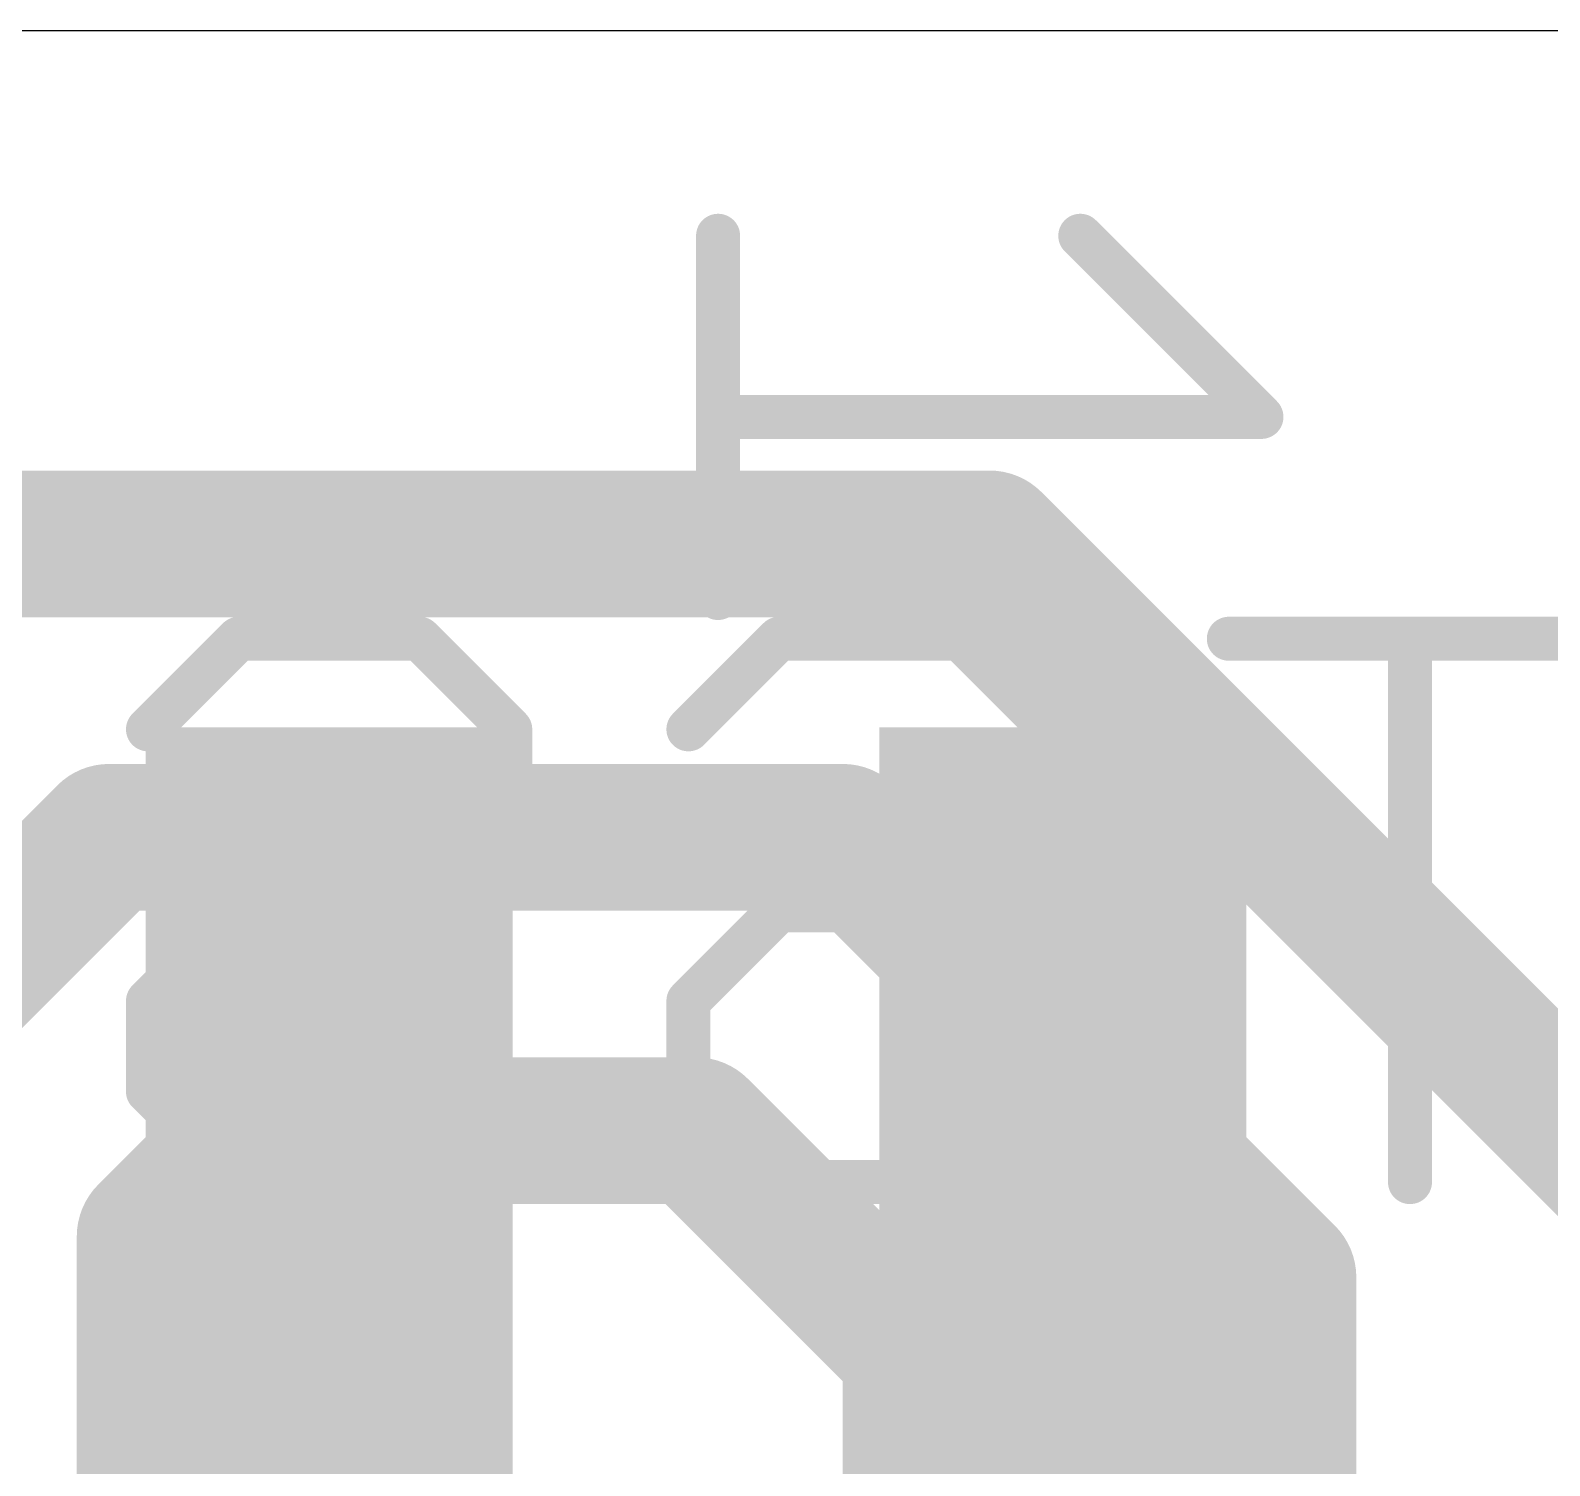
# Model space of a CAD drawing. Extents: x -5.4 to 5.4, y -7 to 7.
# Drawn here: x 0.118 to 2.748, y 4.5 to 6.985 of the extents above; entities that cross this region are included whole.
import ezdxf

# ---------------------------------------------------------------- set-up
doc = ezdxf.new("R2010")
doc.units = 0
for name, color, linetype in [('1', 12, 'CONTINUOUS'), ('16', 132, 'CONTINUOUS'), ('20', 53, 'CONTINUOUS'), ('21', 40, 'CONTINUOUS'), ('22', 6, 'CONTINUOUS')]:
    doc.layers.add(name, color=color, linetype=linetype)

# ---------------------------------------------------------------- blocks, each defined once
blk = doc.blocks.new('RECT')
blk.add_solid([(-0.5, -0.5), (0.5, -0.5), (-0.5, 0.5), (0.5, 0.5)])

msp = doc.modelspace()

# ---------------------------------------------------------------- linework, layer by layer
at = {"layer": '16', "const_width": 0.254}
for points in [[(-0.127, 6.096), (1.778, 6.096)], [(1.778, 6.096), (3.81, 4.064)], [(-0.325, 5.009), (0.254, 5.588)], [(0.254, 5.588), (1.524, 5.588)], [(1.524, 5.588), (2.286, 4.826)], [(0.325, 4.897), (0.508, 5.08)], [(0.508, 5.08), (1.27, 5.08)], [(1.27, 5.08), (1.651, 4.699)], [(0.325, 3), (0.325, 4.897)], [(2.286, 4.826), (2.286, 2.667)], [(1.651, 4.699), (1.651, 1.905)]]:
    msp.add_lwpolyline(points, dxfattribs=at)
at = {"layer": '16', "const_width": 0.127}
for points in [[(1.8229, 6.1409, 1), (1.7331, 6.0511)], [(1.778, 6.0325, 1), (1.778, 6.1595)], [(0.254, 5.6515, 1), (0.254, 5.5245)], [(0.2989, 5.5431, 1), (0.2091, 5.6329)], [(1.5689, 5.6329, 1), (1.4791, 5.5431)], [(1.524, 5.5245, 1), (1.524, 5.6515)], [(0.508, 5.1435, 1), (0.508, 5.0165)], [(0.5529, 5.0351, 1), (0.4631, 5.1249)], [(1.3149, 5.1249, 1), (1.2251, 5.0351)], [(1.27, 5.0165, 1), (1.27, 5.1435)], [(0.3885, 4.897, 1), (0.2615, 4.897)], [(0.2801, 4.9419, 1), (0.3699, 4.8521)], [(2.3495, 4.826, 1), (2.2225, 4.826)], [(2.2411, 4.7811, 1), (2.3309, 4.8709)], [(1.7145, 4.699, 1), (1.5875, 4.699)], [(1.6061, 4.6541, 1), (1.6959, 4.7439)]]:
    msp.add_lwpolyline(points, format="xyb", dxfattribs=at)
at = {"layer": '20'}
msp.add_line((-4.445, 6.985), (4.1275, 6.985), dxfattribs=at)
at = {"layer": '21', "const_width": 0.0762}
for points in [[(1.3081, 6.6294), (1.3081, 6.0023)], [(1.9352, 6.6294), (2.2487, 6.3159)], [(2.2487, 6.3159), (1.3081, 6.3159)]]:
    msp.add_lwpolyline(points, dxfattribs=at)
at = {"layer": '21', "const_width": 0.0381}
for points in [[(1.3272, 6.6294, 1), (1.2891, 6.6294)], [(1.9486, 6.6429, 1), (1.9217, 6.6159)], [(1.3081, 6.3349, 1), (1.3081, 6.2968)], [(2.2352, 6.3024, 1), (2.2622, 6.3293)], [(2.2487, 6.2968, 1), (2.2487, 6.3349)], [(1.2891, 6.0023, 1), (1.3272, 6.0023)]]:
    msp.add_lwpolyline(points, format="xyb", dxfattribs=at)
at = {"layer": '22', "const_width": 0.0762}
for points in [[(0.3213, 5.7749), (0.4781, 5.9317)], [(0.4781, 5.9317), (0.7916, 5.9317)], [(0.7916, 5.9317), (0.9484, 5.7749)], [(1.2568, 5.7749), (1.4136, 5.9317)], [(1.4136, 5.9317), (1.7271, 5.9317)], [(1.7271, 5.9317), (1.8839, 5.7749)], [(2.8194, 5.9317), (2.1923, 5.9317)], [(2.5059, 4.9911), (2.5059, 5.9317)], [(0.9484, 5.7749), (0.9484, 5.6182)], [(1.8839, 5.7749), (1.8839, 5.6182)], [(0.9484, 5.6182), (0.7916, 5.4614)], [(1.8839, 5.6182), (1.7271, 5.4614)], [(0.4781, 5.4614), (0.3213, 5.3046)], [(0.7916, 5.4614), (0.4781, 5.4614)], [(1.4136, 5.4614), (1.2568, 5.3046)], [(1.7271, 5.4614), (1.4136, 5.4614)], [(0.3213, 5.3046), (0.3213, 5.1479)], [(1.2568, 5.3046), (1.2568, 5.1479)], [(0.3213, 5.1479), (0.4781, 4.9911)], [(0.7916, 4.9911), (0.9484, 5.1479)], [(1.2568, 5.1479), (1.4136, 4.9911)], [(1.7271, 4.9911), (1.8839, 5.1479)], [(0.4781, 4.9911), (0.7916, 4.9911)], [(1.4136, 4.9911), (1.7271, 4.9911)]]:
    msp.add_lwpolyline(points, dxfattribs=at)
at = {"layer": '22', "const_width": 0.0381}
for points in [[(0.4781, 5.9508, 1), (0.4781, 5.9127)], [(0.4915, 5.9182, 1), (0.4646, 5.9452)], [(0.8051, 5.9452, 1), (0.7781, 5.9182)], [(0.7916, 5.9127, 1), (0.7916, 5.9508)], [(1.4136, 5.9508, 1), (1.4136, 5.9127)], [(1.4271, 5.9182, 1), (1.4001, 5.9452)], [(1.7406, 5.9452, 1), (1.7136, 5.9182)], [(1.7271, 5.9127, 1), (1.7271, 5.9508)], [(2.1923, 5.9508, 1), (2.1923, 5.9127)], [(2.5249, 5.9317, 1), (2.4868, 5.9317)], [(0.9674, 5.7749, 1), (0.9293, 5.7749)], [(1.9029, 5.7749, 1), (1.8648, 5.7749)], [(0.3078, 5.7884, 1), (0.3348, 5.7615)], [(0.9349, 5.7615, 1), (0.9618, 5.7884)], [(1.2433, 5.7884, 1), (1.2703, 5.7615)], [(1.8704, 5.7615, 1), (1.8974, 5.7884)], [(0.9618, 5.6047, 1), (0.9349, 5.6316)], [(1.8974, 5.6047, 1), (1.8704, 5.6316)], [(0.9293, 5.6182, 1), (0.9674, 5.6182)], [(1.8648, 5.6182, 1), (1.9029, 5.6182)], [(0.4781, 5.4805, 1), (0.4781, 5.4424)], [(0.4915, 5.4479, 1), (0.4646, 5.4749)], [(0.7916, 5.4424, 1), (0.7916, 5.4805)], [(1.4136, 5.4805, 1), (1.4136, 5.4424)], [(1.4271, 5.4479, 1), (1.4001, 5.4749)], [(1.7271, 5.4424, 1), (1.7271, 5.4805)], [(0.7781, 5.4749, 1), (0.8051, 5.4479)], [(1.7136, 5.4749, 1), (1.7406, 5.4479)], [(0.3403, 5.3046, 1), (0.3022, 5.3046)], [(1.2759, 5.3046, 1), (1.2378, 5.3046)], [(0.3078, 5.3181, 1), (0.3348, 5.2912)], [(1.2433, 5.3181, 1), (1.2703, 5.2912)], [(0.3348, 5.1613, 1), (0.3078, 5.1344)], [(0.9618, 5.1344, 1), (0.9349, 5.1613)], [(1.2703, 5.1613, 1), (1.2433, 5.1344)], [(1.8974, 5.1344, 1), (1.8704, 5.1613)], [(0.3022, 5.1479, 1), (0.3403, 5.1479)], [(1.2378, 5.1479, 1), (1.2759, 5.1479)], [(0.4781, 5.0102, 1), (0.4781, 4.9721)], [(0.4646, 4.9776, 1), (0.4915, 5.0046)], [(0.7781, 5.0046, 1), (0.8051, 4.9776)], [(0.7916, 4.9721, 1), (0.7916, 5.0102)], [(1.4136, 5.0102, 1), (1.4136, 4.9721)], [(1.4001, 4.9776, 1), (1.4271, 5.0046)], [(1.7136, 5.0046, 1), (1.7406, 4.9776)], [(1.7271, 4.9721, 1), (1.7271, 5.0102)], [(2.4868, 4.9911, 1), (2.5249, 4.9911)]]:
    msp.add_lwpolyline(points, format="xyb", dxfattribs=at)

# ---------------------------------------------------------------- block references
at = {"layer": '1', "xscale": 4.445, "yscale": 0.635, "rotation": 90}
for p in [(0.635, 3.556), (1.905, 3.556)]:
    msp.add_blockref('RECT', p, dxfattribs=at)
at = {"layer": '21', "xscale": 0.4902, "yscale": 1.5199}
for p in [(0.635, 4.5601), (1.905, 4.5601)]:
    msp.add_blockref('RECT', p, dxfattribs=at)

doc.saveas('drawing.dxf')
